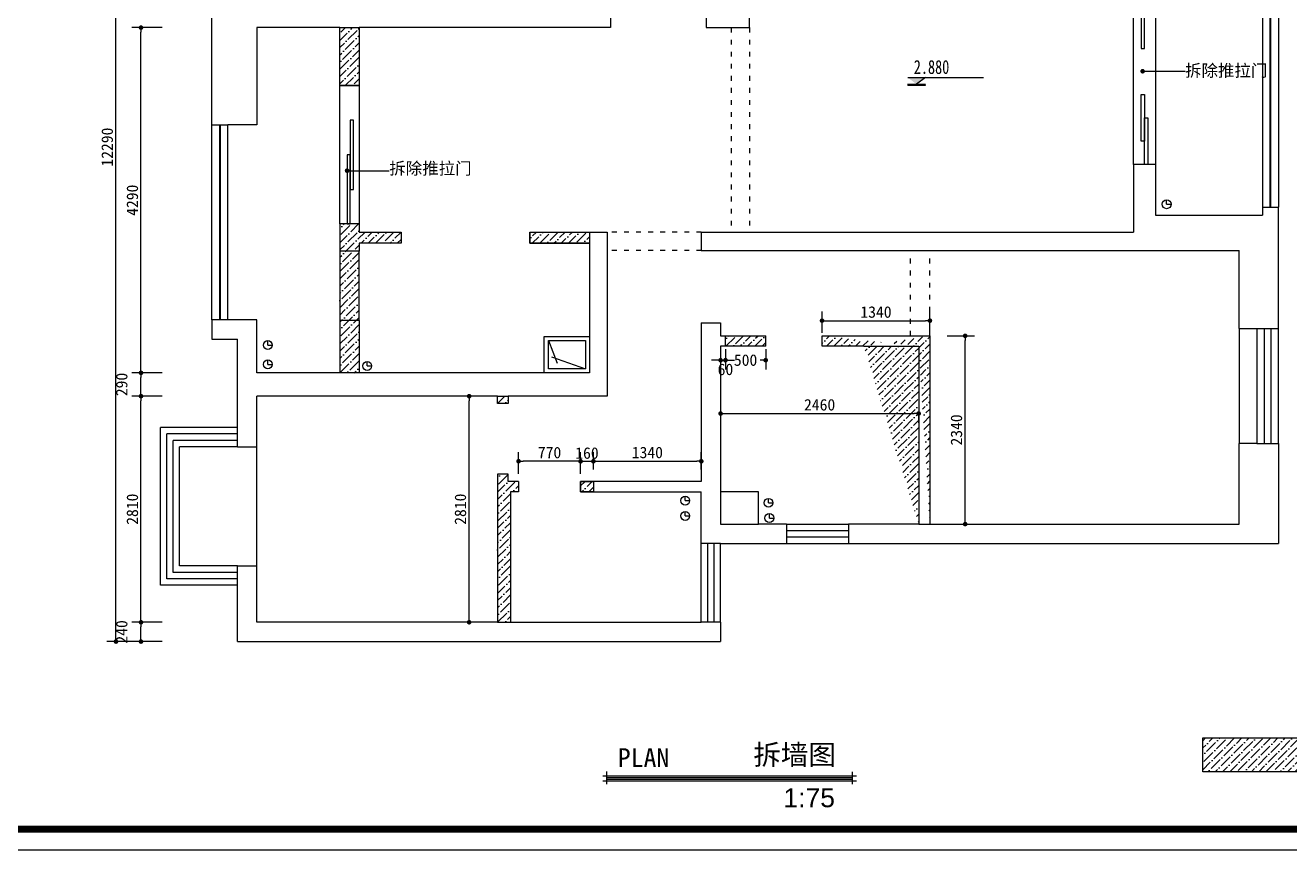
# Model space of a CAD drawing. Header units: millimetres. Extents: x -608935 to 90319, y -1318739 to -774154.
# Drawn here: x -165091 to -149385, y -817287 to -807041 of the extents above; entities that cross this region are included whole.
import ezdxf

# ---------------------------------------------------------------- set-up
doc = ezdxf.new("R2010")
doc.units = ezdxf.units.MM
doc.header["$PDMODE"] = 3
doc.linetypes.add('ACAD_ISO03W100', pattern=[30, 12, -18])
for name, color, linetype in [('0-170活动家具', 8, 'Continuous'), ('2', 2, 'Continuous'), ('250', 250, 'Continuous'), ('5', 5, 'Continuous'), ('IFF_FURN', 30, 'Continuous'), ('layer 1', 7, 'Continuous')]:
    doc.layers.add(name, color=color, linetype=linetype)
doc.styles.get("Standard").update_dxf_attribs({"font": 'simhei.ttf'})
doc.styles.add('STYLE1', font='')
doc.styles.add('平面', font='', dxfattribs={"width": 0.75, "height": 250})
doc.styles.get('STYLE1').set_extended_font_data('SimSun')
doc.styles.get('平面').set_extended_font_data('SimSun')
doc.dimstyles.new('1-55', dxfattribs={"dimscale": 57, "dimtxt": 2.5, "dimasz": 1, "dimexe": 2, "dimexo": 0.625, "dimtad": 1, "dimdec": 0, "dimrnd": 5, "dimtxsty": 'Standard', "dimblk": 'DOT', "dimcen": 2.5, "dimclrd": 1, "dimclre": 1, "dimclrt": 2, "dimadec": 0, "dimazin": 0, "dimtfac": 1, "dimtdec": 0, "dimtmove": 2, "dimatfit": 3, "dimldrblk": 'DOT', "dimfxl": 1, "dimarcsym": 0})
pattern_1 = [(45, (-161183.776, -811360), (33.676, 123.4785), [158.75, -31.75, 0, -31.75])]

# ---------------------------------------------------------------- blocks, each defined once
blk = doc.blocks.new('_Dot')
at = {"color": 0, "linetype": 'ByBlock', "lineweight": -2}
blk.add_line((-0.5, 0), (-1, 0), dxfattribs=at)
at = {"color": 0, "linetype": 'ByBlock', "const_width": 0.5}
blk.add_lwpolyline([(-0.25, 0, 1), (0.25, 0, 1)], format="xyb", close=True, dxfattribs=at)
blk = doc.blocks.new('*D343')
at = {"layer": '250', "color": 1, "lineweight": -2}
for p, q in [((-163389, -814460), (-163768, -814460)), ((-163654, -814643), (-163654, -814517)), ((-163389, -814700), (-163768, -814700))]:
    blk.add_line(p, q, dxfattribs=at)
at = {"layer": 'Defpoints', "color": 0}
for p in [(-163654, -814460), (-163354, -814460), (-163354, -814700)]:
    blk.add_point(p, dxfattribs=at)
at = {"layer": '250', "color": 1, "lineweight": -2, "xscale": 57, "yscale": 57, "zscale": 57}
for p, rotation in [((-163654, -814460), 90), ((-163654, -814700), 270)]:
    blk.add_blockref('_Dot', p, dxfattribs=dict(at, rotation=rotation))
at = {"layer": '250', "color": 2, "insert": (-163893, -814580), "char_height": 142.5, "attachment_point": 5, "rotation": 90}
blk.add_mtext('240', dxfattribs=at)
blk = doc.blocks.new('*D344')
at = {"layer": '250', "color": 1, "lineweight": -2}
for p, q in [((-163389, -811650), (-163768, -811650)), ((-163654, -814403), (-163654, -811707)), ((-163389, -814460), (-163768, -814460))]:
    blk.add_line(p, q, dxfattribs=at)
at = {"layer": 'Defpoints', "color": 0}
for p in [(-163654, -811650), (-163354, -811650), (-163354, -814460)]:
    blk.add_point(p, dxfattribs=at)
at = {"layer": '250', "color": 1, "lineweight": -2, "xscale": 57, "yscale": 57, "zscale": 57}
for p, rotation in [((-163654, -811650), 90), ((-163654, -814460), 270)]:
    blk.add_blockref('_Dot', p, dxfattribs=dict(at, rotation=rotation))
at = {"layer": '250', "color": 2, "insert": (-163761, -813055), "char_height": 142.5, "attachment_point": 5, "rotation": 90}
blk.add_mtext('2810', dxfattribs=at)
blk = doc.blocks.new('*D345')
at = {"layer": '250', "color": 1, "lineweight": -2}
for p, q in [((-163389, -811360), (-163768, -811360)), ((-163654, -811593), (-163654, -811417)), ((-163389, -811650), (-163768, -811650))]:
    blk.add_line(p, q, dxfattribs=at)
at = {"layer": 'Defpoints', "color": 0}
for p in [(-163654, -811360), (-163354, -811360), (-163354, -811650)]:
    blk.add_point(p, dxfattribs=at)
at = {"layer": '250', "color": 1, "lineweight": -2, "xscale": 57, "yscale": 57, "zscale": 57}
for p, rotation in [((-163654, -811360), 90), ((-163654, -811650), 270)]:
    blk.add_blockref('_Dot', p, dxfattribs=dict(at, rotation=rotation))
at = {"layer": '250', "color": 2, "insert": (-163893, -811505), "char_height": 142.5, "attachment_point": 5, "rotation": 90}
blk.add_mtext('290', dxfattribs=at)
blk = doc.blocks.new('*D346')
at = {"layer": '250', "color": 1, "lineweight": -2}
for p, q in [((-163389, -807070), (-163768, -807070)), ((-163654, -811303), (-163654, -807127)), ((-163389, -811360), (-163768, -811360))]:
    blk.add_line(p, q, dxfattribs=at)
at = {"layer": 'Defpoints', "color": 0}
for p in [(-163654, -807070), (-163354, -807070), (-163354, -811360)]:
    blk.add_point(p, dxfattribs=at)
at = {"layer": '250', "color": 1, "lineweight": -2, "xscale": 57, "yscale": 57, "zscale": 57}
for p, rotation in [((-163654, -807070), 90), ((-163654, -811360), 270)]:
    blk.add_blockref('_Dot', p, dxfattribs=dict(at, rotation=rotation))
at = {"layer": '250', "color": 2, "insert": (-163761, -809215), "char_height": 142.5, "attachment_point": 5, "rotation": 90}
blk.add_mtext('4290', dxfattribs=at)
blk = doc.blocks.new('*D351')
at = {"layer": '250', "color": 1, "lineweight": -2}
for p, q in [((-163389, -802410), (-164079, -802410)), ((-163965, -814643), (-163965, -802467)), ((-163389, -814700), (-164079, -814700))]:
    blk.add_line(p, q, dxfattribs=at)
at = {"layer": 'Defpoints', "color": 0}
for p in [(-163965, -802410), (-163354, -802410), (-163354, -814700)]:
    blk.add_point(p, dxfattribs=at)
at = {"layer": '250', "color": 1, "lineweight": -2, "xscale": 57, "yscale": 57, "zscale": 57}
for p, rotation in [((-163965, -802410), 90), ((-163965, -814700), 270)]:
    blk.add_blockref('_Dot', p, dxfattribs=dict(at, rotation=rotation))
at = {"layer": '250', "color": 2, "insert": (-164073, -808555), "char_height": 142.5, "attachment_point": 5, "rotation": 90}
blk.add_mtext('12290', dxfattribs=at)
blk = doc.blocks.new('A$C54AD448D')
blk.add_lwpolyline([(-240, 15583), (-22136, 15583), (-22136, 240), (-240, 240)], close=True)
at = {"layer": 'IFF_FURN'}
blk.add_lwpolyline([(0, 15823), (-22376, 15823), (-22376, 0), (0, 0)], close=True, dxfattribs=at)
at = {"layer": 'IFF_FURN', "color": 8, "const_width": 79.9}
blk.add_lwpolyline([(-22136, 15583), (-22136, 240), (-240, 240), (-240, 15583), (-22136, 15583)], dxfattribs=at)
blk = doc.blocks.new('54ewq')
blk.add_hatch(color=1).paths.add_polyline_path([(75200, -272756), (75017, -272756), (75108, -272825)])
h = blk.add_hatch()
h.set_pattern_fill('SACNCR', color=1, scale=1.92, angle=180.0122, style=0)
h.set_pattern_definition([(45.01224, (-58699.985, -326776.9863), (-3.23358277, 3.23220149), []), (45.01224, (-58696.752, -326776.9856), (-3.23358277, 3.23220149), [0, -4.572])])
h.paths.add_polyline_path([(75109, -272825), (75108, -272825), (75108, -272825), (75017, -272825), (75017, -272838), (75201, -272838), (75201, -272825)])
at = {"color": 1}
for p, q in [((75017, -272756), (75802, -272756)), ((75200, -272756), (75108, -272825))]:
    blk.add_line(p, q, dxfattribs=at)
blk = doc.blocks.new('*D352')
at = {"layer": '250', "color": 1, "lineweight": -2}
for p, q in [((-155194, -810864), (-155194, -810598)), ((-153854, -810864), (-153854, -810598)), ((-155137, -810712), (-153911, -810712))]:
    blk.add_line(p, q, dxfattribs=at)
at = {"layer": 'Defpoints', "color": 0}
for p in [(-153854, -810712), (-155194, -810900), (-153854, -810900)]:
    blk.add_point(p, dxfattribs=at)
at = {"layer": '250', "color": 1, "lineweight": -2, "xscale": 57, "yscale": 57, "zscale": 57, "rotation": 180}
blk.add_blockref('_Dot', (-155194, -810712), dxfattribs=at)
at = {"layer": '250', "color": 1, "lineweight": -2, "xscale": 57, "yscale": 57, "zscale": 57}
blk.add_blockref('_Dot', (-153854, -810712), dxfattribs=at)
at = {"layer": '250', "color": 2, "insert": (-154524, -810605), "char_height": 142.5, "attachment_point": 5}
blk.add_mtext('1340', dxfattribs=at)
blk = doc.blocks.new('*D353')
at = {"layer": '250', "color": 1, "lineweight": -2}
for p, q in [((-153640, -810900), (-153302, -810900)), ((-153416, -813183), (-153416, -810957)), ((-153640, -813240), (-153302, -813240))]:
    blk.add_line(p, q, dxfattribs=at)
at = {"layer": 'Defpoints', "color": 0}
for p in [(-153675, -810900), (-153416, -810900), (-153675, -813240)]:
    blk.add_point(p, dxfattribs=at)
at = {"layer": '250', "color": 1, "lineweight": -2, "xscale": 57, "yscale": 57, "zscale": 57}
for p, rotation in [((-153416, -810900), 90), ((-153416, -813240), 270)]:
    blk.add_blockref('_Dot', p, dxfattribs=dict(at, rotation=rotation))
at = {"layer": '250', "color": 2, "insert": (-153524, -812070), "char_height": 142.5, "attachment_point": 5, "rotation": 90}
blk.add_mtext('2340', dxfattribs=at)
blk = doc.blocks.new('*D354')
at = {"layer": '250', "color": 1, "lineweight": -2}
for p, q in [((-159543, -811650), (-159692, -811650)), ((-159578, -814403), (-159578, -811707)), ((-159543, -814460), (-159692, -814460))]:
    blk.add_line(p, q, dxfattribs=at)
at = {"layer": 'Defpoints', "color": 0}
for p in [(-159578, -811650), (-159507, -811650), (-159507, -814460)]:
    blk.add_point(p, dxfattribs=at)
at = {"layer": '250', "color": 1, "lineweight": -2, "xscale": 57, "yscale": 57, "zscale": 57}
for p, rotation in [((-159578, -811650), 90), ((-159578, -814460), 270)]:
    blk.add_blockref('_Dot', p, dxfattribs=dict(at, rotation=rotation))
at = {"layer": '250', "color": 2, "insert": (-159686, -813055), "char_height": 142.5, "attachment_point": 5, "rotation": 90}
blk.add_mtext('2810', dxfattribs=at)
blk = doc.blocks.new('*D441')
at = {"layer": '250', "color": 1, "lineweight": -2}
for p, q in [((-156454, -811853), (-156454, -811980)), ((-156397, -811866), (-154051, -811866)), ((-153994, -811853), (-153994, -811980))]:
    blk.add_line(p, q, dxfattribs=at)
at = {"layer": 'Defpoints', "color": 0}
for p in [(-156454, -811818), (-153994, -811818), (-153994, -811866)]:
    blk.add_point(p, dxfattribs=at)
at = {"layer": '250', "color": 1, "lineweight": -2, "xscale": 57, "yscale": 57, "zscale": 57, "rotation": 180}
blk.add_blockref('_Dot', (-156454, -811866), dxfattribs=at)
at = {"layer": '250', "color": 1, "lineweight": -2, "xscale": 57, "yscale": 57, "zscale": 57}
blk.add_blockref('_Dot', (-153994, -811866), dxfattribs=at)
at = {"layer": '250', "color": 2, "insert": (-155224, -811758), "char_height": 142.5, "attachment_point": 5}
blk.add_mtext('2460', dxfattribs=at)
blk = doc.blocks.new('*D455')
at = {"layer": '250', "color": 1, "lineweight": -2}
for p, q in [((-156454, -811066), (-156454, -811318)), ((-156394, -811066), (-156394, -811318)), ((-156511, -811204), (-156568, -811204)), ((-156454, -811204), (-156394, -811204)), ((-156337, -811204), (-156280, -811204))]:
    blk.add_line(p, q, dxfattribs=at)
at = {"layer": 'Defpoints', "color": 0}
for p in [(-156454, -811030), (-156394, -811030), (-156394, -811204)]:
    blk.add_point(p, dxfattribs=at)
at = {"layer": '250', "color": 1, "lineweight": -2, "xscale": 57, "yscale": 57, "zscale": 57}
blk.add_blockref('_Dot', (-156454, -811204), dxfattribs=at)
at = {"layer": '250', "color": 1, "lineweight": -2, "xscale": 57, "yscale": 57, "zscale": 57, "rotation": 180}
blk.add_blockref('_Dot', (-156394, -811204), dxfattribs=at)
at = {"layer": '250', "color": 2, "insert": (-156394, -811318), "char_height": 142.5, "attachment_point": 5}
blk.add_mtext('60', dxfattribs=at)
blk = doc.blocks.new('*D456')
at = {"layer": '250', "color": 1, "lineweight": -2}
for p, q in [((-156394, -811066), (-156394, -811317)), ((-155894, -811066), (-155894, -811317)), ((-156337, -811203), (-156327, -811203)), ((-155951, -811203), (-155961, -811203))]:
    blk.add_line(p, q, dxfattribs=at)
at = {"layer": 'Defpoints', "color": 0}
for p in [(-156394, -811030), (-155894, -811030), (-155894, -811203)]:
    blk.add_point(p, dxfattribs=at)
at = {"layer": '250', "color": 1, "lineweight": -2, "xscale": 57, "yscale": 57, "zscale": 57, "rotation": 180}
blk.add_blockref('_Dot', (-156394, -811203), dxfattribs=at)
at = {"layer": '250', "color": 1, "lineweight": -2, "xscale": 57, "yscale": 57, "zscale": 57}
blk.add_blockref('_Dot', (-155894, -811203), dxfattribs=at)
at = {"layer": '250', "color": 2, "insert": (-156144, -811203), "char_height": 142.5, "attachment_point": 5}
blk.add_mtext('500', dxfattribs=at)
blk = doc.blocks.new('*D471')
at = {"layer": '250', "color": 1, "lineweight": -2}
for p, q in [((-158251, -812460), (-158308, -812460)), ((-158194, -812555), (-158194, -812346)), ((-158194, -812460), (-158034, -812460)), ((-158034, -812555), (-158034, -812346)), ((-157977, -812460), (-157920, -812460))]:
    blk.add_line(p, q, dxfattribs=at)
at = {"layer": 'Defpoints', "color": 0}
for p in [(-158034, -812460), (-158194, -812590), (-158034, -812590)]:
    blk.add_point(p, dxfattribs=at)
at = {"layer": '250', "color": 1, "lineweight": -2, "xscale": 57, "yscale": 57, "zscale": 57}
blk.add_blockref('_Dot', (-158194, -812460), dxfattribs=at)
at = {"layer": '250', "color": 1, "lineweight": -2, "xscale": 57, "yscale": 57, "zscale": 57, "rotation": 180}
blk.add_blockref('_Dot', (-158034, -812460), dxfattribs=at)
at = {"layer": '250', "color": 2, "insert": (-158114, -812358), "char_height": 142.5, "attachment_point": 5}
blk.add_mtext('160', dxfattribs=at)
blk = doc.blocks.new('*D472')
at = {"layer": '250', "color": 1, "lineweight": -2}
for p, q in [((-158034, -812560), (-158034, -812345)), ((-157977, -812459), (-156751, -812459)), ((-156694, -812560), (-156694, -812345))]:
    blk.add_line(p, q, dxfattribs=at)
at = {"layer": 'Defpoints', "color": 0}
for p in [(-156694, -812459), (-158034, -812596), (-156694, -812596)]:
    blk.add_point(p, dxfattribs=at)
at = {"layer": '250', "color": 1, "lineweight": -2, "xscale": 57, "yscale": 57, "zscale": 57, "rotation": 180}
blk.add_blockref('_Dot', (-158034, -812459), dxfattribs=at)
at = {"layer": '250', "color": 1, "lineweight": -2, "xscale": 57, "yscale": 57, "zscale": 57}
blk.add_blockref('_Dot', (-156694, -812459), dxfattribs=at)
at = {"layer": '250', "color": 2, "insert": (-157364, -812351), "char_height": 142.5, "attachment_point": 5}
blk.add_mtext('1340', dxfattribs=at)
blk = doc.blocks.new('*D473')
at = {"layer": '250', "color": 1, "lineweight": -2}
for p, q in [((-158964, -812617), (-158964, -812345)), ((-158251, -812459), (-158907, -812459)), ((-158194, -812617), (-158194, -812345))]:
    blk.add_line(p, q, dxfattribs=at)
at = {"layer": 'Defpoints', "color": 0}
for p in [(-158964, -812459), (-158964, -812653), (-158194, -812653)]:
    blk.add_point(p, dxfattribs=at)
at = {"layer": '250', "color": 1, "lineweight": -2, "xscale": 57, "yscale": 57, "zscale": 57, "rotation": 180}
blk.add_blockref('_Dot', (-158964, -812459), dxfattribs=at)
at = {"layer": '250', "color": 1, "lineweight": -2, "xscale": 57, "yscale": 57, "zscale": 57}
blk.add_blockref('_Dot', (-158194, -812459), dxfattribs=at)
at = {"layer": '250', "color": 2, "insert": (-158579, -812352), "char_height": 142.5, "attachment_point": 5}
blk.add_mtext('770', dxfattribs=at)

msp = doc.modelspace()

# ---------------------------------------------------------------- hatches: boundary and pattern name
h = msp.add_hatch()
h.set_pattern_fill('ANSI36', color=1, scale=20, style=0)
h.set_pattern_definition(pattern_1)
h.paths.add_polyline_path([(-160943.8, -807070), (-161183.8, -807070), (-161183.8, -807790), (-160943.8, -807790)])
h = msp.add_hatch()
h.set_pattern_fill('ANSI36', color=1, scale=20, style=0)
h.set_pattern_definition(pattern_1)
h.paths.add_polyline_path([(-160423.8, -809610), (-160943.8, -809610), (-160943.8, -809510), (-161183.8, -809510), (-161183.8, -809850), (-160943.8, -809850), (-160943.8, -809750), (-160423.8, -809750)])
h = msp.add_hatch()
h.set_pattern_fill('ANSI36', color=1, scale=20, style=0)
h.set_pattern_definition([(45, (-158453.776, -809680), (33.676, 123.479), [158.75, -31.75, 0, -31.75])])
h.paths.add_polyline_path([(-158083.8, -809750), (-158823.8, -809750), (-158823.8, -809610), (-158083.8, -809610)])
h = msp.add_hatch()
h.set_pattern_fill('ANSI36', color=1, scale=20, style=0)
h.set_pattern_definition(pattern_1)
h.paths.add_polyline_path([(-160943.8, -809850), (-161183.8, -809850), (-161183.8, -810710), (-160943.8, -810710)])
h = msp.add_hatch()
h.set_pattern_fill('ANSI36', color=1, scale=20, style=0)
h.set_pattern_definition(pattern_1)
h.paths.add_polyline_path([(-160943.8, -810710), (-161183.8, -810710), (-161183.8, -811360), (-160943.8, -811360)])
h = msp.add_hatch()
h.set_pattern_fill('ANSI36', color=1, scale=20, style=0)
h.set_pattern_definition([(45, (-156143.776, -810965), (33.676, 123.479), [158.75, -31.75, 0, -31.75])])
h.paths.add_polyline_path([(-155893.8, -810900), (-156393.8, -810900), (-156393.8, -811030), (-155953.8, -811030), (-155893.8, -811030)])
h = msp.add_hatch()
h.set_pattern_fill('ANSI36', color=1, scale=20, style=0)
h.set_pattern_definition([(45, (-155193.776, -813240), (33.676, 123.4785), [158.75, -31.75, 0, -31.75])])
edge = h.paths.add_edge_path()
edge.add_line((-155193.8, -811030), (-155193.8, -810900))
edge.add_line((-154673.8, -810900), (-153853.8, -810900))
edge.add_line((-154673.8, -811030), (-153993.8, -811030))
edge.add_line((-154673.8, -811030), (-155193.8, -811030))
edge.add_line((-155193.8, -810900), (-154673.8, -810900))
edge.add_line((-153853.8, -810900), (-153853.8, -813240))
edge.add_line((-153993.8, -811030), (-153993.8, -813240))
h = msp.add_hatch()
h.set_pattern_fill('ANSI36', color=1, scale=20, style=0)
h.set_pattern_definition([(45, (-159223.776, -811740), (33.676, 123.479), [158.75, -31.75, 0, -31.75])])
h.paths.add_polyline_path([(-159093.8, -811650), (-159223.8, -811650), (-159223.8, -811740), (-159093.8, -811740)])
h = msp.add_hatch()
h.set_pattern_fill('ANSI36', color=1, scale=20, style=0)
h.set_pattern_definition([(45, (-159223.776, -814460), (33.676, 123.4785), [158.75, -31.75, 0, -31.75])])
h.paths.add_polyline_path([(-159223.8, -812620), (-159223.8, -814460), (-159063.8, -814460), (-159063.8, -812840), (-158963.8, -812840), (-158963.8, -812710), (-159093.8, -812710), (-159093.8, -812620)])
h = msp.add_hatch()
h.set_pattern_fill('ANSI36', color=1, scale=20, style=0)
h.set_pattern_definition([(45, (-158113.776, -812775), (33.676, 123.48), [158.75, -31.75, 0, -31.75])])
h.paths.add_polyline_path([(-158193.8, -812710), (-158033.8, -812710), (-158033.8, -812840), (-158193.8, -812840)])
h = msp.add_hatch()
h.set_pattern_fill('ANSI36', color=1, scale=20, style=0)
h.set_pattern_definition([(45, (-315159.893, -768874.79), (33.67596, 123.478522), [158.75, -31.75, 0, -31.75])])
h.paths.add_polyline_path([(-148962, -816317.2), (-148962, -815898.2), (-150463.5, -815898.2), (-150463.5, -816317.2)])

# ---------------------------------------------------------------- linework, layer by layer
at = {"color": 1}
msp.add_lwpolyline([(-150463.5, -815898.2), (-148962, -815898.2), (-148962, -816317.2), (-150463.5, -816317.2)], close=True, dxfattribs=at)
at = {"layer": '0-170活动家具', "color": 1, "linetype": 'ACAD_ISO03W100', "ltscale": 5}
for p, q in [((-156323.8, -807070), (-156323.8, -809610)), ((-156093.8, -807070), (-156093.8, -809610)), ((-156693.8, -809610), (-157863.8, -809610)), ((-156693.8, -809840), (-157863.8, -809840)), ((-154093.8, -810900), (-154093.8, -809840)), ((-153853.8, -810900), (-153853.8, -809840))]:
    msp.add_line(p, q, dxfattribs=at)
at = {"layer": '250', "color": 0}
for p, q in [((-156093.8, -807070), (-156093.8, -805660)), ((-162773.8, -808280), (-162773.8, -806820)), ((-157823.8, -806820), (-157823.8, -807070)), ((-156633.8, -806820), (-156633.8, -807070)), ((-161183.8, -807070), (-162213.8, -807070)), ((-162213.8, -807070), (-162213.8, -808280)), ((-161183.8, -807790), (-161183.8, -807070)), ((-157823.8, -807070), (-160943.8, -807070)), ((-160943.8, -807070), (-160943.8, -807790)), ((-156633.8, -807070), (-156093.8, -807070)), ((-160943.8, -807790), (-161183.8, -807790)), ((-162773.8, -808280), (-162573.8, -808280)), ((-162213.8, -808280), (-162573.8, -808280)), ((-151053.8, -808770), (-151323.8, -808770)), ((-151323.8, -808770), (-151323.8, -809610)), ((-151053.8, -808770), (-151053.8, -809400)), ((-150913.8, -809265), (-150913.8, -809210)), ((-150913.8, -809265), (-150858.8, -809265)), ((-149723.8, -809300), (-149523.8, -809300)), ((-149523.8, -810810), (-149523.8, -809300)), ((-160943.8, -809510), (-161183.8, -809510)), ((-161183.8, -809510), (-161183.8, -809850)), ((-160943.8, -809510), (-160943.8, -809610)), ((-151053.8, -809400), (-149723.8, -809400)), ((-160943.8, -809610), (-160423.8, -809610)), ((-160423.8, -809610), (-160423.8, -809750)), ((-158823.8, -809610), (-158823.8, -809750)), ((-158823.8, -809610), (-157863.8, -809610)), ((-157863.8, -809610), (-157863.8, -811650)), ((-156693.8, -809610), (-151323.8, -809610)), ((-156693.8, -809610), (-156693.8, -809840)), ((-160423.8, -809750), (-160943.8, -809750)), ((-160943.8, -809750), (-160943.8, -809850)), ((-158823.8, -809750), (-158083.8, -809750)), ((-158083.8, -809750), (-158083.8, -811360)), ((-160943.8, -809850), (-161183.8, -809850)), ((-156693.8, -809840), (-150013.8, -809840)), ((-150013.8, -810810), (-150013.8, -809840)), ((-162573.8, -810700), (-162773.8, -810700)), ((-162773.8, -810700), (-162773.8, -810940)), ((-162213.8, -810700), (-162573.8, -810700)), ((-162213.8, -811360), (-162213.8, -810700)), ((-161183.8, -810710), (-161183.8, -811360)), ((-160943.8, -810710), (-161183.8, -810710)), ((-160943.8, -810710), (-160943.8, -811360)), ((-156693.8, -810740), (-156453.8, -810740)), ((-156693.8, -810740), (-156693.8, -812710)), ((-156453.8, -810740), (-156453.8, -810900)), ((-158643.8, -811360), (-158643.8, -810910)), ((-158643.8, -810910), (-158083.8, -810910)), ((-156453.8, -810900), (-155893.8, -810900)), ((-155893.8, -811030), (-155893.8, -810900)), ((-155893.8, -811030), (-155893.8, -810900)), ((-155893.8, -811030), (-155893.8, -810900)), ((-155893.8, -811030), (-155893.8, -810900)), ((-155893.8, -811030), (-155893.8, -810900)), ((-155193.8, -810900), (-154673.8, -810900)), ((-155193.8, -811030), (-155193.8, -810900)), ((-154673.8, -810900), (-153853.8, -810900)), ((-153853.8, -810900), (-153853.8, -813240)), ((-150013.8, -810810), (-149793.8, -810810)), ((-149813.8, -810810), (-149523.8, -810810)), ((-162773.8, -810940), (-162453.8, -810940)), ((-162453.8, -812280), (-162453.8, -810940)), ((-162078.8, -811015), (-162078.8, -810960)), ((-162078.8, -811015), (-162023.8, -811015)), ((-158593.8, -810960), (-158484.2, -811240.1)), ((-155893.8, -811030), (-156453.8, -811030)), ((-156453.8, -811030), (-156453.8, -813240)), ((-155953.8, -811030), (-156453.8, -811030)), ((-154673.8, -811030), (-155193.8, -811030)), ((-154673.8, -811030), (-153993.8, -811030)), ((-153993.8, -811030), (-153993.8, -813240)), ((-162078.8, -811255), (-162078.8, -811200)), ((-160843.8, -811275), (-160843.8, -811220)), ((-158553.8, -811160), (-158133.8, -811310)), ((-161183.8, -811360), (-162213.8, -811360)), ((-162078.8, -811255), (-162023.8, -811255)), ((-158083.8, -811360), (-161183.8, -811360)), ((-160843.8, -811275), (-160788.8, -811275)), ((-159223.8, -811650), (-162213.8, -811650)), ((-162213.8, -812280), (-162213.8, -811650)), ((-159223.8, -811740), (-159223.8, -811650)), ((-157863.8, -811650), (-159093.8, -811650)), ((-159093.8, -811650), (-159093.8, -811740)), ((-159093.8, -811740), (-159223.8, -811740)), ((-162453.8, -812280), (-162213.8, -812280)), ((-150013.8, -813240), (-150013.8, -812240)), ((-149793.8, -812240), (-150013.8, -812240)), ((-149793.8, -812240), (-149523.8, -812240)), ((-149523.8, -812240), (-149523.8, -813480)), ((-159093.8, -812620), (-159223.8, -812620)), ((-159223.8, -812620), (-159223.8, -814460)), ((-159093.8, -812710), (-159093.8, -812620)), ((-158963.8, -812710), (-159093.8, -812710)), ((-158963.8, -812710), (-158963.8, -812840)), ((-156693.8, -812710), (-158193.8, -812710)), ((-158193.8, -812710), (-158193.8, -812840)), ((-158963.8, -812840), (-159063.8, -812840)), ((-159063.8, -812840), (-159063.8, -814460)), ((-158193.8, -812840), (-156693.8, -812840)), ((-156893.9, -812948.7), (-156893.9, -812893.7)), ((-156893.9, -812948.7), (-156838.9, -812948.7)), ((-156693.8, -813480), (-156693.8, -812840)), ((-155983.8, -812840), (-156453.8, -812840)), ((-155983.8, -813240), (-155983.8, -812840)), ((-155858.8, -812975), (-155858.8, -812920)), ((-156893.9, -813138.7), (-156893.9, -813083.7)), ((-155858.8, -812975), (-155803.8, -812975)), ((-155848.8, -813165), (-155848.8, -813110)), ((-156893.9, -813138.7), (-156838.9, -813138.7)), ((-156453.8, -813240), (-155983.8, -813240)), ((-155633.8, -813240), (-155983.8, -813240)), ((-155848.8, -813165), (-155793.8, -813165)), ((-155633.8, -813240), (-155633.8, -813480)), ((-153993.8, -813240), (-154863.8, -813240)), ((-154863.8, -813240), (-154863.8, -813480)), ((-153853.8, -813240), (-150013.8, -813240)), ((-156453.8, -813480), (-156693.8, -813480)), ((-156453.8, -813480), (-155633.8, -813480)), ((-154863.8, -813480), (-149523.8, -813480)), ((-162453.8, -814700), (-162453.8, -813760)), ((-162453.8, -813760), (-162213.8, -813760)), ((-162213.8, -814460), (-162213.8, -813760)), ((-159223.8, -814460), (-162213.8, -814460)), ((-159063.8, -814460), (-156693.8, -814460)), ((-156453.8, -814460), (-156693.8, -814460)), ((-156453.8, -814460), (-156453.8, -814700)), ((-162453.8, -814700), (-156453.8, -814700))]:
    msp.add_line(p, q, dxfattribs=at)
at = {"layer": '250', "color": 1}
for p, q in [((-149723.8, -805870), (-149723.8, -809400)), ((-149523.8, -805870), (-149523.8, -809300)), ((-161183.8, -807070), (-160943.8, -807070)), ((-156393.8, -811030), (-156393.8, -810900)), ((-149793.8, -810810), (-149793.8, -812240)), ((-149523.8, -812240), (-149523.8, -810810)), ((-159223.8, -811650), (-159093.8, -811650)), ((-155633.8, -813240), (-154863.8, -813240)), ((-153993.8, -813240), (-153853.8, -813240)), ((-156693.8, -814460), (-156693.8, -813480)), ((-156453.8, -814460), (-156453.8, -813480)), ((-155633.8, -813480), (-154863.8, -813480)), ((-159223.8, -814460), (-159063.8, -814460))]:
    msp.add_line(p, q, dxfattribs=at)
at = {"layer": '250', "color": 2}
for p, q in [((-162773.8, -810700), (-162773.8, -808280)), ((-162573.8, -810700), (-162573.8, -808280)), ((-161183.8, -809850), (-161183.8, -810710)), ((-160943.8, -810710), (-160943.8, -809850)), ((-149703.8, -810810), (-149703.8, -812240)), ((-149613.8, -812240), (-149613.8, -810810)), ((-162453.8, -812040), (-163413.8, -812040)), ((-163413.8, -814000), (-163413.8, -812040)), ((-162453.8, -812120), (-163333.8, -812120)), ((-163333.8, -813920), (-163333.8, -812120)), ((-162453.8, -812200), (-163253.8, -812200)), ((-163253.8, -813840), (-163253.8, -812200)), ((-162453.8, -812280), (-163173.8, -812280)), ((-163173.8, -813760), (-163173.8, -812280)), ((-155633.8, -813320), (-154863.8, -813320)), ((-155633.8, -813400), (-154863.8, -813400)), ((-156613.8, -814460), (-156613.8, -813480)), ((-156533.8, -814460), (-156533.8, -813480)), ((-162453.8, -813840), (-163253.8, -813840)), ((-162453.8, -813760), (-163173.8, -813760)), ((-162453.8, -814000), (-163413.8, -814000)), ((-162453.8, -813920), (-163333.8, -813920))]:
    msp.add_line(p, q, dxfattribs=at)
at = {"layer": '250', "color": 251}
for p, q in [((-150013.8, -810810), (-150013.8, -812240)), ((-162213.8, -813760), (-162213.8, -812280))]:
    msp.add_line(p, q, dxfattribs=at)
at = {"layer": '250', "color": 2, "const_width": 25}
for points in [[(-149623.8, -805870), (-149623.8, -809300)], [(-162673.8, -810700), (-162673.8, -808280)]]:
    msp.add_lwpolyline(points, dxfattribs=at)
at = {"layer": '250', "color": 1}
for points in [[(-151323.8, -808770), (-151323.8, -806460), (-151053.8, -806460), (-151053.8, -808770)], [(-161013.8, -809080), (-161013.8, -808220), (-161053.8, -808220), (-161053.8, -809080)], [(-161053.8, -809510), (-161053.8, -808650), (-161093.8, -808650), (-161093.8, -809510)], [(-158083.8, -809750), (-158823.8, -809750), (-158823.8, -809610), (-158083.8, -809610)], [(-158193.8, -812710), (-158033.8, -812710), (-158033.8, -812840), (-158193.8, -812840)]]:
    msp.add_lwpolyline(points, close=True, dxfattribs=at)
at = {"layer": '250', "color": 2}
for points in [[(-151188.8, -807330), (-151188.8, -806750), (-151228.8, -806750), (-151228.8, -807330)], [(-161183.8, -809510), (-161183.8, -807790), (-160943.8, -807790), (-160943.8, -809510)], [(-151188.8, -807900), (-151188.8, -808480), (-151228.8, -808480), (-151228.8, -807900)], [(-151148.8, -808190), (-151148.8, -808770), (-151188.8, -808770), (-151188.8, -808190)]]:
    msp.add_lwpolyline(points, close=True, dxfattribs=at)
at = {"layer": '250', "color": 1}
for points in [[(-150858.8, -809265, -1), (-150968.8, -809265, -1)], [(-156948.9, -812948.7, -1), (-156838.9, -812948.7, -1)], [(-155803.8, -812975, -1), (-155913.8, -812975, -1)], [(-156838.9, -813138.7, -1), (-156948.9, -813138.7, -1)], [(-155793.8, -813165, -1), (-155903.8, -813165, -1)]]:
    msp.add_lwpolyline(points, format="xyb", close=True, dxfattribs=at)
at = {"layer": '250', "color": 0}
for points in [[(-158643.8, -811360), (-158643.8, -810910), (-158083.8, -810910), (-158083.8, -811360)], [(-158593.8, -811310), (-158593.8, -810960), (-158133.8, -810960), (-158133.8, -811310)]]:
    msp.add_lwpolyline(points, close=True, dxfattribs=at)
for centre in [(-150913.8, -809265), (-162078.8, -811015), (-162078.8, -811255), (-160843.8, -811275), (-156893.9, -812948.7), (-155858.8, -812975), (-156893.9, -813138.7), (-155848.8, -813165)]:
    msp.add_circle(centre, 55, dxfattribs=at)
at = {"layer": '5', "color": 44}
for p, q in [((-154765.5, -816374.6), (-157916.4, -816374.6)), ((-157867.3, -816472.8), (-157867.3, -816315.7)), ((-154814.6, -816394.2), (-157867.3, -816394.2)), ((-154814.6, -816413.9), (-157867.3, -816413.9)), ((-154814.6, -816474.3), (-154814.6, -816317.1)), ((-154765.5, -816433.5), (-157916.4, -816433.5))]:
    msp.add_line(p, q, dxfattribs=at)

# ---------------------------------------------------------------- block references
at = {"color": 7, "linetype": 'ByBlock', "xscale": 1.061146067193476, "yscale": 1.06114606722258, "zscale": 1.061146067202521}
msp.add_blockref('A$C54AD448D', (-142732.5, -817287), dxfattribs=at)
at = {"xscale": 1.199999999982538, "yscale": 1.199999999953434, "zscale": 1.199999999999999}
msp.add_blockref('54ewq', (-244149.7, -480383.2), dxfattribs=at)

# ---------------------------------------------------------------- texts
at = {"color": 250, "insert": (-154054.4, -807472.8), "char_height": 172.8, "width": 3761.742, "attachment_point": 1, "style": '平面'}
msp.add_mtext('{\\fSimHei|b0|i0|c134|p2;\\C1;2.880}', dxfattribs=at)
at = {"layer": '2', "color": 44, "insert": (-157732, -816025.2), "char_height": 235.71, "attachment_point": 1}
msp.add_mtext('{\\fSimSun|b0|i0|c134|p2;PLAN}', dxfattribs=at)
at = {"layer": '5', "color": 44, "attachment_point": 3}
for s, insert, char_height in [('{\\fSimSun|b0|i0|c134|p2;拆墙图}', (-155022, -815980.6), 250.664), ('{\\fArial|b0|i0|c0|p32;1:75}', (-155033.6, -816523.3), 235.71)]:
    msp.add_mtext(s, dxfattribs=dict(at, insert=insert, char_height=char_height))
at = {"layer": 'layer 1', "color": 44, "lineweight": 5, "char_height": 150, "width": 4338.102, "attachment_point": 1, "style": 'STYLE1'}
for insert in [(-150684.7, -807528.3), (-160570.3, -808744.3)]:
    msp.add_mtext('{\\C0;拆除推拉门}', dxfattribs=dict(at, insert=insert))

# ---------------------------------------------------------------- dimensions: what is measured, and where the dimension line sits
at = {"layer": '250', "color": 0}
for base, p1, p2, angle, picture, middle in [((-163965.3, -802410), (-163353.8, -814700), (-163353.8, -802410), 90, '*D351', (-164073, -808555)), ((-163653.8, -807070), (-163353.8, -811360), (-163353.8, -807070), 270, '*D346', (-163761.5, -809215)), ((-163653.8, -811360), (-163353.8, -811650), (-163353.8, -811360), 270, '*D345', (-163893.3, -811505)), ((-163653.8, -811650), (-163353.8, -814460), (-163353.8, -811650), 270, '*D344', (-163761.5, -813055)), ((-163653.8, -814460), (-163353.8, -814700), (-163353.8, -814460), 270, '*D343', (-163893.3, -814580))]:
    dim = msp.add_linear_dim(base=base, p1=p1, p2=p2, angle=angle, dimstyle='1-55', dxfattribs=at)
    dim.commit()
    dim.dimension.update_dxf_attribs({"geometry": picture, "text_midpoint": middle})
at = {"layer": '250', "color": 1}
for base, p1, p2, picture, middle in [((-153853.8, -810712.4), (-155193.8, -810900), (-153853.8, -810900), '*D352', (-154523.8, -810604.8)), ((-153993.8, -811865.6), (-156453.8, -811817.8), (-153993.8, -811817.8), '*D441', (-155223.8, -811757.9)), ((-158963.8, -812459.4), (-158193.8, -812652.8), (-158963.8, -812652.8), '*D473', (-158578.8, -812351.7)), ((-156693.8, -812459), (-158033.8, -812595.8), (-156693.8, -812595.8), '*D472', (-157363.8, -812351.3))]:
    dim = msp.add_linear_dim(base=base, p1=p1, p2=p2, dimstyle='1-55', dxfattribs=at)
    dim.commit()
    dim.dimension.update_dxf_attribs({"geometry": picture, "text_midpoint": middle})
for base, p1, p2, picture, middle in [((-153416.2, -810900), (-153675.3, -813240), (-153675.3, -810900), '*D353', (-153523.9, -812070)), ((-159578.3, -811650), (-159507.4, -814460), (-159507.4, -811650), '*D354', (-159686, -813055))]:
    dim = msp.add_linear_dim(base=base, p1=p1, p2=p2, angle=90, dimstyle='1-55', dxfattribs=at)
    dim.commit()
    dim.dimension.update_dxf_attribs({"geometry": picture, "text_midpoint": middle})
for base, p1, p2, picture, middle in [((-156393.8, -811204.3), (-156453.8, -811030), (-156393.8, -811030), '*D455', (-156393.8, -811318.3)), ((-155893.8, -811203.3), (-156393.8, -811030), (-155893.8, -811030), '*D456', (-156143.8, -811203.3)), ((-158033.8, -812459.8), (-158193.8, -812590.2), (-158033.8, -812590.2), '*D471', (-158113.8, -812357.9))]:
    dim = msp.add_linear_dim(base=base, p1=p1, p2=p2, dimstyle='1-55', dxfattribs=at)
    dim.commit()
    dim.dimension.update_dxf_attribs({"geometry": picture, "text_midpoint": middle, "dimtype": 160})

# ---------------------------------------------------------------- leaders
for points in [[(-151211.7, -807612.1), (-150684.7, -807612.1)], [(-161093.8, -808848), (-160570.3, -808848)]]:
    msp.add_leader(points, dimstyle='1-55', override={"dimgap": 0.625, "dimtad": 0}, dxfattribs=at)

doc.saveas('drawing.dxf')
